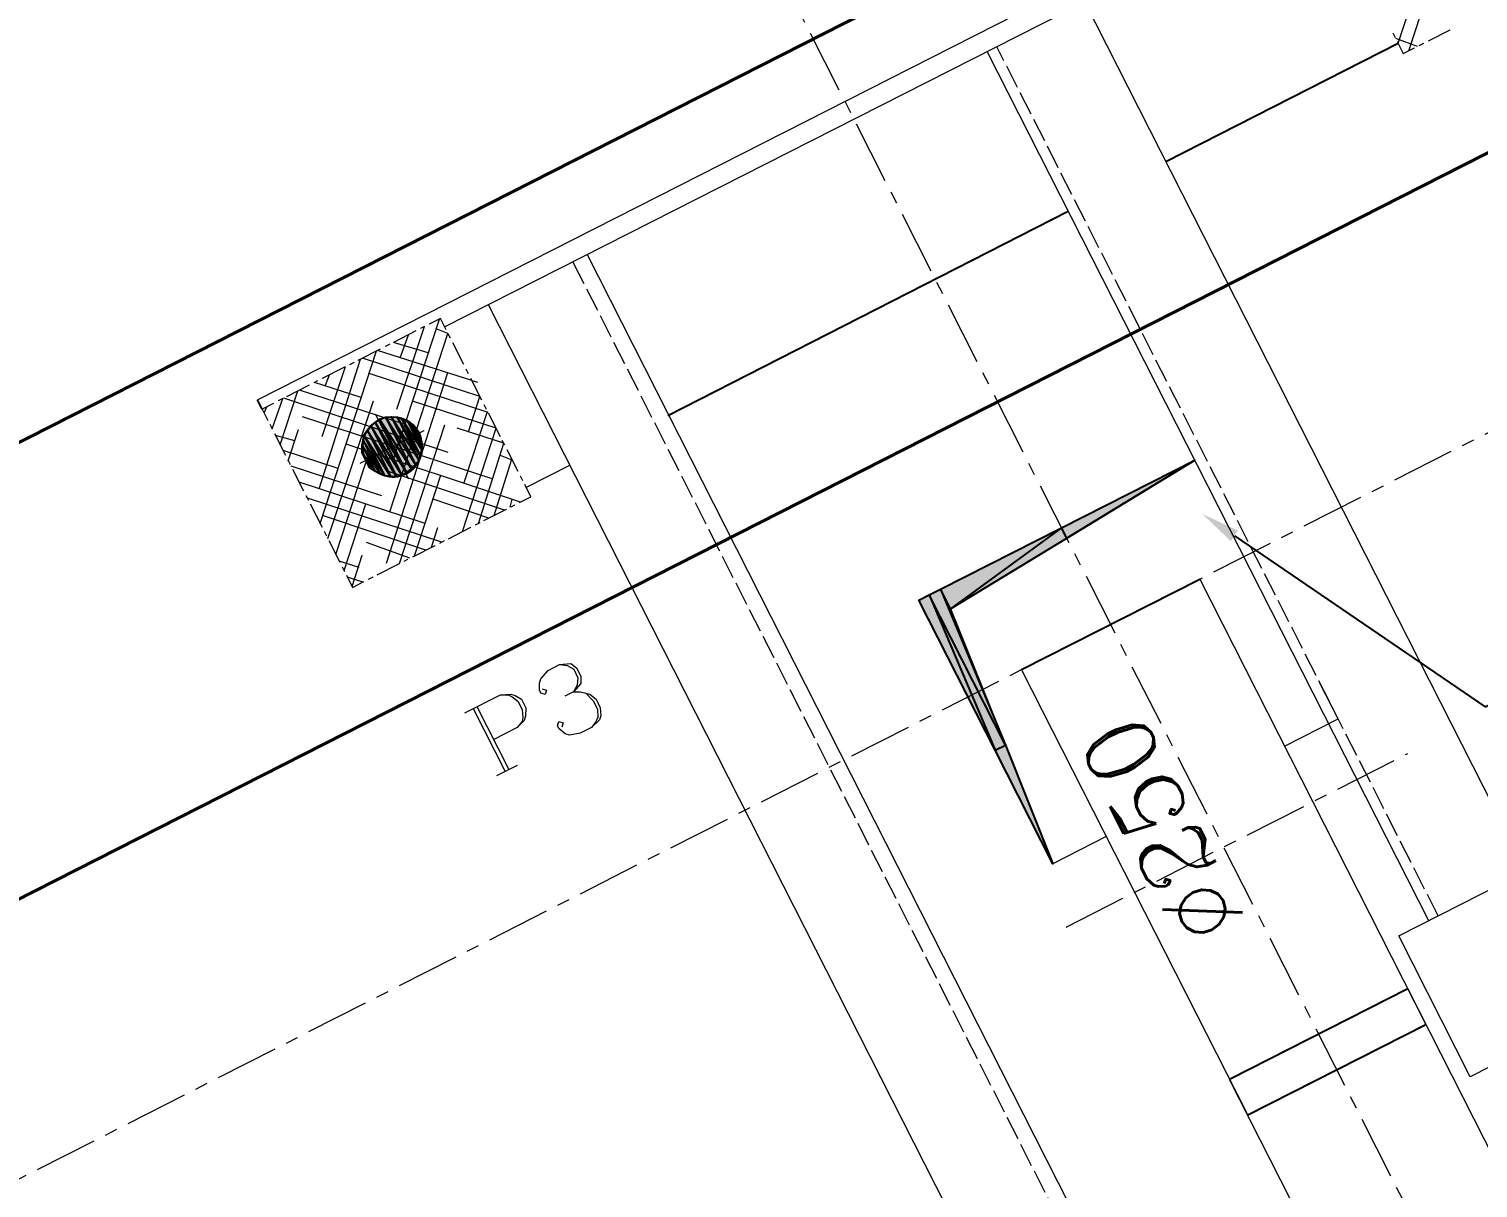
# Model space of a CAD drawing. Header units: millimetres. Extents: x 9010 to 18690, y -22518 to -16270.
# Drawn here: x 13585 to 14310, y -18412 to -17831 of the extents above; entities that cross this region are included whole.
import ezdxf
from ezdxf import colors
from ezdxf.entities.mleader import LeaderData, LeaderLine
from ezdxf.math import Vec2, Vec3

# ---------------------------------------------------------------- set-up
doc = ezdxf.new("R2010")
doc.units = ezdxf.units.MM
doc.linetypes.add('$0$ACAD_ISO02W100', pattern=[15, 12, -3])
doc.linetypes.add('$0$CENTER', pattern=[50.8, 31.75, -6.35, 6.35, -6.35])
for name, color, linetype, lineweight in [('$0$CL', 2, '$0$CENTER', 0), ('$0$DL', 8, '$0$ACAD_ISO02W100', 0), ('$0$Wall', 1, 'Continuous', 50)]:
    doc.layers.add(name, color=color, linetype=linetype, lineweight=lineweight)
doc.styles.add('$0$nassar2', font='cent.shx', dxfattribs={"height": 60})
doc.dimstyles.new('$0$Nassar2', dxfattribs={"dimtxt": 35, "dimasz": 25, "dimexe": 1.25, "dimexo": 0.625, "dimtad": 1, "dimtxsty": '$0$nassar2', "dimblk": '$0$_Oblique', "dimcen": 2.5, "dimadec": 0, "dimazin": 0, "dimtfac": 1, "dimtmove": 0, "dimatfit": 3, "dimldrblk": '$0$_Oblique', "dimfxl": 1, "dimarcsym": 0})

# ---------------------------------------------------------------- blocks, each defined once
blk = doc.blocks.new('$0$_Oblique')
at = {"color": 0, "linetype": 'ByBlock', "lineweight": -2}
blk.add_line((-0.5, -0.5), (0.5, 0.5), dxfattribs=at)
blk = doc.blocks.new('*D49')
at = {"color": 0, "lineweight": -2, "transparency": 16777216}
for p, q in [((13886.67, -17657.35), (13240.29, -17985.69)), ((13929.19, -17741.04), (13886.11, -17656.23)), ((13330.96, -18164.19), (13239.72, -17984.57))]:
    blk.add_line(p, q, dxfattribs=at)
at = {"layer": 'Defpoints', "color": 0, "transparency": 16777216}
for p in [(13929.47, -17741.6), (13240.29, -17985.69), (13331.24, -18164.74)]:
    blk.add_point(p, dxfattribs=at)
at = {"color": 0, "lineweight": -2, "transparency": 16777216, "xscale": 25, "yscale": 25, "zscale": 25}
for p, rotation in [((13886.67, -17657.35), 26.92901637119424), ((13240.29, -17985.69), 206.9290163711943)]:
    blk.add_blockref('$0$_Oblique', p, dxfattribs=dict(at, rotation=rotation))
at = {"color": 0, "transparency": 16777216, "insert": (13549.61, -17794.21), "char_height": 60, "attachment_point": 5, "rotation": 26.92902, "style": '$0$nassar2'}
blk.add_mtext('725', dxfattribs=at)
blk = doc.blocks.new('*D57')
at = {"color": 0, "lineweight": -2, "transparency": 16777216}
for p, q in [((14892.8, -16877.96), (12663.88, -18010.17)), ((15184.06, -17451.35), (14892.23, -16876.84)), ((12955.14, -18583.57), (12663.31, -18009.06))]:
    blk.add_line(p, q, dxfattribs=at)
at = {"layer": 'Defpoints', "color": 0, "transparency": 16777216}
for p in [(15184.35, -17451.91), (12663.88, -18010.17), (12955.42, -18584.12)]:
    blk.add_point(p, dxfattribs=at)
at = {"color": 0, "lineweight": -2, "transparency": 16777216, "xscale": 25, "yscale": 25, "zscale": 25}
for p, rotation in [((14892.8, -16877.96), 26.92901637119424), ((12663.88, -18010.17), 206.9290163711943)]:
    blk.add_blockref('$0$_Oblique', p, dxfattribs=dict(at, rotation=rotation))
at = {"color": 0, "transparency": 16777216, "insert": (13764.47, -17416.76), "char_height": 60, "attachment_point": 5, "rotation": 26.92902, "style": '$0$nassar2'}
blk.add_mtext('M/C ROOM WIDTH  2500', dxfattribs=at)
blk = doc.blocks.new('*D58')
at = {"color": 0, "lineweight": -2, "transparency": 16777216}
for p, q in [((13193.06, -17892.71), (14485.84, -17236.03)), ((14715.99, -17689.12), (14485.27, -17234.91)), ((13423.22, -18345.8), (13192.5, -17891.6))]:
    blk.add_line(p, q, dxfattribs=at)
at = {"layer": 'Defpoints', "color": 0, "transparency": 16777216}
for p in [(14485.84, -17236.03), (14716.27, -17689.67), (13423.5, -18346.36)]:
    blk.add_point(p, dxfattribs=at)
at = {"color": 0, "lineweight": -2, "transparency": 16777216, "xscale": 25, "yscale": 25, "zscale": 25}
for p, rotation in [((14485.84, -17236.03), 26.92901637119429), ((13193.06, -17892.71), 206.9290163711943)]:
    blk.add_blockref('$0$_Oblique', p, dxfattribs=dict(at, rotation=rotation))
at = {"color": 0, "transparency": 16777216, "insert": (13825.58, -17537.07), "char_height": 60, "attachment_point": 5, "rotation": 26.92902, "style": '$0$nassar2'}
blk.add_mtext('SHAFT WIDTH  1450', dxfattribs=at)

msp = doc.modelspace()

# ---------------------------------------------------------------- hatches: boundary and pattern name
at = {"true_color": 0x000007}
h = msp.add_hatch(color=7, dxfattribs=at)
h.paths.add_polyline_path([(13756.238, -18030.087), (13769.118, -18055.444), (13754.367, -18032.218)])
h.paths.add_polyline_path([(13769.118, -18055.444), (13754.367, -18032.218), (13766.055, -18055.228)])
h = msp.add_hatch(color=7, dxfattribs=at)
h.paths.add_polyline_path([(13758.347, -18028.424), (13771.705, -18054.721), (13756.238, -18030.087)])
h.paths.add_polyline_path([(13771.705, -18054.721), (13756.238, -18030.087), (13769.118, -18055.444)])
h = msp.add_hatch(color=7, dxfattribs=at)
h.paths.add_polyline_path([(13760.456, -18026.762), (13774.053, -18053.528), (13758.347, -18028.424)])
h.paths.add_polyline_path([(13774.053, -18053.528), (13758.347, -18028.424), (13771.705, -18054.721)])
h = msp.add_hatch(color=7, dxfattribs=at)
h.paths.add_polyline_path([(13763.512, -18025.8), (13776.632, -18051.627), (13760.456, -18026.762)])
h.paths.add_polyline_path([(13776.632, -18051.627), (13760.456, -18026.762), (13774.053, -18053.528)])
h = msp.add_hatch(color=7, dxfattribs=at)
h.paths.add_polyline_path([(13766.337, -18025.547), (13778.502, -18049.495), (13763.512, -18025.8)])
h.paths.add_polyline_path([(13778.502, -18049.495), (13763.512, -18025.8), (13776.632, -18051.627)])
h = msp.add_hatch(color=7, dxfattribs=at)
h.paths.add_polyline_path([(13769.401, -18025.763), (13780.373, -18047.364), (13766.337, -18025.547)])
h.paths.add_polyline_path([(13780.373, -18047.364), (13766.337, -18025.547), (13778.502, -18049.495)])
h = msp.add_hatch(color=7, dxfattribs=at)
h.paths.add_polyline_path([(13771.525, -18026.456), (13781.066, -18045.239), (13769.401, -18025.763)])
h.paths.add_polyline_path([(13781.066, -18045.239), (13769.401, -18025.763), (13780.373, -18047.364)])
h = msp.add_hatch(color=7, dxfattribs=at)
h.paths.add_polyline_path([(13774.358, -18027.38), (13781.752, -18041.937), (13771.525, -18026.456)])
h.paths.add_polyline_path([(13781.752, -18041.937), (13771.525, -18026.456), (13781.066, -18045.239)])
h = msp.add_hatch(color=7, dxfattribs=at)
h.paths.add_polyline_path([(13776.489, -18029.251), (13781.499, -18039.112), (13774.358, -18027.38)])
h.paths.add_polyline_path([(13781.499, -18039.112), (13774.358, -18027.38), (13781.752, -18041.937)])
h = msp.add_hatch(color=7, dxfattribs=at)
h.paths.add_polyline_path([(13778.621, -18031.122), (13781.245, -18036.287), (13776.489, -18029.251)])
h.paths.add_polyline_path([(13781.245, -18036.287), (13776.489, -18029.251), (13781.499, -18039.112)])
for points in [[(13780.522, -18033.701), (13778.621, -18031.122), (13781.245, -18036.287)], [(14073.881, -18189.86), (14097.578, -18249.303), (14068.716, -18192.484)]]:
    msp.add_hatch(color=7, dxfattribs=at).paths.add_polyline_path(points)
h = msp.add_hatch(color=7, dxfattribs=at)
h.paths.add_polyline_path([(13752.28, -18037.414), (13760.628, -18053.849), (13751.825, -18040.008)])
h.paths.add_polyline_path([(13760.628, -18053.849), (13751.825, -18040.008), (13758.266, -18052.686)])
h = msp.add_hatch(color=7, dxfattribs=at)
h.paths.add_polyline_path([(13752.735, -18034.82), (13762.991, -18055.012), (13752.28, -18037.414)])
h.paths.add_polyline_path([(13762.991, -18055.012), (13752.28, -18037.414), (13760.628, -18053.849)])
h = msp.add_hatch(color=7, dxfattribs=at)
h.paths.add_polyline_path([(13754.367, -18032.218), (13766.055, -18055.228), (13752.735, -18034.82)])
h.paths.add_polyline_path([(13766.055, -18055.228), (13752.735, -18034.82), (13762.991, -18055.012)])
h = msp.add_hatch(color=7, dxfattribs=at)
h.paths.add_polyline_path([(13751.825, -18040.008), (13758.266, -18052.686), (13751.848, -18043.541)])
h.paths.add_polyline_path([(13758.266, -18052.686), (13751.848, -18043.541), (13755.664, -18051.054)])
h = msp.add_hatch(color=7, dxfattribs=at)
h.paths.add_polyline_path([(13751.848, -18043.541), (13755.664, -18051.054), (13753.04, -18045.888)])
h.paths.add_polyline_path([(13755.664, -18051.054), (13753.04, -18045.888), (13754.233, -18048.236)])
h = msp.add_hatch(color=7, dxfattribs=at)
h.paths.add_polyline_path([(14168.608, -18047.224), (14104.551, -18086.26)])
h.paths.add_polyline_path([(14168.608, -18047.224), (14104.551, -18086.26), (14101.927, -18081.095)])
h = msp.add_hatch(color=7, dxfattribs=at)
h.paths.add_polyline_path([(14104.551, -18086.26), (14101.927, -18081.095), (14046.361, -18121.726)])
h.paths.add_polyline_path([(14101.927, -18081.095), (14046.361, -18121.726), (14041.352, -18111.865)])
h = msp.add_hatch(color=7, dxfattribs=at)
h.paths.add_polyline_path([(14073.881, -18189.86), (14035.717, -18114.728), (14068.716, -18192.484)])
h.paths.add_polyline_path([(14035.717, -18114.728), (14068.716, -18192.484), (14030.551, -18117.351)])
h = msp.add_hatch(color=7, dxfattribs=at)
h.paths.add_polyline_path([(14046.361, -18121.726), (14041.352, -18111.865), (14073.881, -18189.86)])
h.paths.add_polyline_path([(14041.352, -18111.865), (14073.881, -18189.86), (14035.717, -18114.728)])

# ---------------------------------------------------------------- linework, layer by layer
at = {"layer": '$0$CL'}
for p, q in [((12321.19, -19046.495), (15240.956, -17563.354)), ((14933.968, -19719.08), (13934.604, -17751.697)), ((14104.297, -18280.94), (14275.207, -18194.124))]:
    msp.add_line(p, q, dxfattribs=at)
at = {"layer": '$0$DL'}
msp.add_line((14290.497, -18275.358), (14069.531, -17840.357), dxfattribs=at)
msp.add_lwpolyline([(14725.045, -19657.777), (13857.401, -17947.993)], dxfattribs=at)
at = {"layer": '$0$Wall'}
for points in [[(16407.138, -19859.142), (16585.452, -19768.565), (15270.405, -17179.716), (12684.857, -18493.086), (13999.904, -21081.935), (14846.894, -20651.693)], [(15558.746, -20065.773), (16316.561, -19680.828), (15184.345, -17451.908), (12955.425, -18584.123), (14087.64, -20813.044), (14756.317, -20473.379)]]:
    msp.add_lwpolyline(points, dxfattribs=at)
for p, q in [((14154.132, -17897.866), (14270.399, -17838.618)), ((13904.835, -18024.903), (14105.327, -17922.736)), ((13701.773, -18021.717), (13699.388, -18017.021)), ((14081.886, -18152.122), (14171.106, -18106.801)), ((14275.27, -18311.862), (14186.05, -18357.183)), ((14195.107, -18375.014), (14284.327, -18329.693))]:
    msp.add_line(p, q)
at = {"color": 7, "linetype": 'Continuous', "lineweight": 20, "true_color": 0x000007}
for points in [[(13699.388, -18017.021), (14322.045, -17700.733), (14545.919, -18145.612)], [(13793.14, -17980.623), (14229.848, -17758.79), (14229.848, -17758.79)], [(14270.399, -17838.618), (14286.811, -17789.52), (14286.811, -17789.52)], [(14275.84, -17842.352), (14284.851, -17814.736), (14284.851, -17814.736)], [(14267.775, -17833.453), (14268.967, -17835.801), (14268.967, -17835.801)], [(14285.701, -17837.343), (14296.501, -17831.857), (14296.501, -17831.857)], [(14280.066, -17840.206), (14269.206, -17836.27), (14269.206, -17836.27)], [(14269.922, -17837.679), (14273.022, -17843.784), (14273.022, -17843.784)], [(14273.022, -17843.784), (14278.657, -17840.921), (14278.657, -17840.921)], [(14281.005, -17839.728), (14283.353, -17838.536), (14283.353, -17838.536)], [(13767.419, -18047.446), (13790.524, -17976.635), (13790.524, -17976.635)], [(13769.14, -18021.76), (13783.01, -17980.452), (13783.01, -17980.452)], [(13783.01, -17980.452), (13781.132, -17981.406), (13781.132, -17981.406)], [(13790.993, -17976.397), (13785.358, -17979.259), (13785.358, -17979.259)], [(13793.856, -17982.031), (13790.993, -17976.397), (13790.993, -17976.397)], [(13765.697, -18073.132), (13794.81, -17983.91), (13794.81, -17983.91)], [(13778.784, -17982.598), (13767.514, -17988.323), (13767.514, -17988.323)], [(13770.861, -17996.075), (13775.027, -17984.507), (13775.027, -17984.507)], [(13794.81, -17983.91), (13788.906, -17981.592), (13788.906, -17981.592)], [(13796.002, -17986.258), (13794.81, -17983.91), (13794.81, -17983.91)], [(13730.874, -18079.006), (13759.062, -17992.617), (13759.062, -17992.617)], [(13760.94, -17991.662), (13749.67, -17997.387), (13749.67, -17997.387)], [(13806.736, -18007.389), (13759.531, -17992.378), (13759.531, -17992.378)], [(13765.636, -17989.277), (13763.288, -17990.47), (13763.288, -17990.47)], [(13784.978, -17993.63), (13767.514, -17988.323), (13767.514, -17988.323)], [(13802.681, -17999.406), (13797.195, -17988.606), (13797.195, -17988.606)], [(13730.292, -18061.579), (13751.079, -17996.672), (13751.079, -17996.672)], [(13731.775, -18035.424), (13743.566, -18000.488), (13743.566, -18000.488)], [(13743.096, -18000.727), (13731.826, -18006.451), (13731.826, -18006.451)], [(13747.792, -17998.341), (13745.444, -17999.534), (13745.444, -17999.534)], [(13810.791, -18015.372), (13752.018, -17996.195), (13752.018, -17996.195)], [(13805.066, -18004.102), (13803.874, -18001.754), (13803.874, -18001.754)], [(13725.252, -18009.791), (13713.982, -18015.515), (13713.982, -18015.515)], [(13729.478, -18007.644), (13727.6, -18008.598), (13727.6, -18008.598)], [(13751.437, -18015.984), (13728.07, -18008.36), (13728.07, -18008.36)], [(13733.496, -18009.738), (13735.583, -18004.543), (13735.583, -18004.543)], [(13814.846, -18023.354), (13755.365, -18003.946), (13755.365, -18003.946)], [(13763.976, -18098.817), (13794.698, -18003.461), (13794.698, -18003.461)], [(13811.745, -18017.25), (13806.259, -18006.45), (13806.259, -18006.45)], [(13806.736, -18007.389), (13809.569, -18008.313), (13809.569, -18008.313)], [(13706.782, -18031.578), (13712.104, -18016.47), (13712.104, -18016.47)], [(13712.104, -18016.47), (13709.756, -18017.662), (13709.756, -18017.662)], [(13710.837, -18039.561), (13719.617, -18012.653), (13719.617, -18012.653)], [(13794.953, -18043.502), (13712.573, -18016.231), (13712.573, -18016.231)], [(13772.956, -18029.274), (13720.556, -18012.176), (13720.556, -18012.176)], [(13805.015, -18033.074), (13810.791, -18015.372), (13810.791, -18015.372)], [(13707.408, -18018.855), (13701.773, -18021.717), (13701.773, -18021.717)], [(13701.773, -18021.717), (13704.635, -18027.352), (13704.635, -18027.352)], [(13702.727, -18023.596), (13704.121, -18020.525), (13704.121, -18020.525)], [(13734.69, -18086.519), (13757.572, -18017.594), (13757.572, -18017.594)], [(13750.939, -18048.728), (13766.904, -18040.618), (13758.556, -18024.183)], [(13818.901, -18031.337), (13777.123, -18017.705), (13777.123, -18017.705)], [(13802.824, -18058.998), (13814.608, -18022.885), (13814.608, -18022.885)], [(13814.131, -18021.946), (13812.938, -18019.598), (13812.938, -18019.598)], [(13821.048, -18035.563), (13815.085, -18023.824), (13815.085, -18023.824)], [(13705.59, -18029.231), (13706.782, -18031.578), (13706.782, -18031.578)], [(13816.941, -18056.553), (13722.055, -18025.593), (13722.055, -18025.593)], [(13770.573, -18099.011), (13793.216, -18029.616), (13793.216, -18029.616)], [(13822.718, -18038.851), (13799.35, -18031.226), (13799.35, -18031.226)], [(13802.035, -18083.029), (13818.901, -18031.337), (13818.901, -18031.337)], [(13707.975, -18033.926), (13713.461, -18044.727), (13713.461, -18044.727)], [(13718.127, -18037.631), (13708.452, -18034.865), (13708.452, -18034.865)], [(13714.892, -18047.544), (13719.975, -18031.966), (13719.975, -18031.966)], [(13766.904, -18040.618), (13782.87, -18032.508), (13782.87, -18032.508)], [(13810.017, -18078.974), (13822.718, -18038.851), (13822.718, -18038.851)], [(13823.195, -18039.79), (13822.002, -18037.442), (13822.002, -18037.442)], [(13739.885, -18051.39), (13712.268, -18042.379), (13712.268, -18042.379)], [(13738.745, -18094.502), (13755.381, -18043.518), (13755.381, -18043.518)], [(13831.149, -18068.24), (13743.813, -18039.352), (13743.813, -18039.352)], [(13766.904, -18040.618), (13775.014, -18056.584), (13775.014, -18056.584)], [(13827.011, -18047.303), (13821.108, -18044.985), (13821.108, -18044.985)], [(13829.874, -18052.938), (13824.387, -18042.138), (13824.387, -18042.138)], [(13714.654, -18047.075), (13715.846, -18049.422), (13715.846, -18049.422)], [(13761.642, -18065.149), (13716.323, -18050.362), (13716.323, -18050.362)], [(13717.039, -18051.77), (13722.525, -18062.571), (13722.525, -18062.571)], [(13823.166, -18072.295), (13765.57, -18053.111), (13765.57, -18053.111)], [(13818, -18074.919), (13826.773, -18046.833), (13826.773, -18046.833)], [(13783.4, -18078.908), (13720.378, -18058.344), (13720.378, -18058.344)], [(13778.086, -18095.194), (13791.256, -18054.832), (13791.256, -18054.832)], [(13832.259, -18057.634), (13831.066, -18055.286), (13831.066, -18055.286)], [(13836.314, -18065.617), (13833.213, -18059.512), (13833.213, -18059.512)], [(13723.718, -18064.919), (13724.911, -18067.266), (13724.911, -18067.266)], [(13791.704, -18088.277), (13724.433, -18066.327), (13724.433, -18066.327)], [(13815.183, -18076.35), (13787.328, -18066.87), (13787.328, -18066.87)], [(13825.983, -18070.864), (13826.9, -18066.854), (13826.9, -18066.854)], [(13830.679, -18068.479), (13836.314, -18065.617), (13836.314, -18065.617)], [(13725.865, -18069.145), (13731.828, -18080.884), (13731.828, -18080.884)], [(13783.721, -18092.332), (13732.499, -18075.227), (13732.499, -18075.227)], [(13742.8, -18102.485), (13753.66, -18069.204), (13753.66, -18069.204)], [(13812.835, -18077.543), (13824.105, -18071.818), (13824.105, -18071.818)], [(13826.453, -18070.626), (13828.331, -18069.672), (13828.331, -18069.672)], [(13786.539, -18090.901), (13789.773, -18080.987), (13789.773, -18080.987)], [(13794.991, -18086.607), (13806.261, -18080.882), (13806.261, -18080.882)], [(13808.609, -18079.69), (13810.957, -18078.497), (13810.957, -18078.497)], [(13732.782, -18082.763), (13733.975, -18085.11), (13733.975, -18085.11)], [(13735.167, -18087.458), (13740.654, -18098.259), (13740.654, -18098.259)], [(13775.738, -18096.387), (13754.018, -18088.516), (13754.018, -18088.516)], [(13790.765, -18088.754), (13793.113, -18087.561), (13793.113, -18087.561)], [(13746.855, -18110.468), (13751.938, -18094.889), (13751.938, -18094.889)], [(13772.921, -18097.818), (13774.799, -18096.864), (13774.799, -18096.864)], [(13777.147, -18095.671), (13788.417, -18089.947), (13788.417, -18089.947)], [(13750.329, -18101.024), (13740.415, -18097.789), (13740.415, -18097.789)], [(13741.846, -18100.607), (13743.039, -18102.954), (13743.039, -18102.954)], [(13759.303, -18104.736), (13770.573, -18099.011), (13770.573, -18099.011)], [(13743.993, -18104.833), (13747.094, -18110.937), (13747.094, -18110.937)], [(13752.259, -18108.313), (13744.47, -18105.772), (13744.47, -18105.772)], [(13747.094, -18110.937), (13752.729, -18108.075), (13752.729, -18108.075)], [(13755.077, -18106.882), (13757.425, -18105.69), (13757.425, -18105.69)], [(14171.106, -18106.801), (14081.886, -18152.122), (14081.886, -18152.122)], [(14171.106, -18106.801), (14284.327, -18329.693), (14284.327, -18329.693)], [(14124.344, -18235.707), (14097.578, -18249.303), (14030.551, -18117.351)], [(14046.361, -18121.726), (14097.578, -18249.303), (14097.578, -18249.303)], [(14270.697, -18285.415), (14559.488, -18138.719), (14559.488, -18138.719)], [(13842.021, -18161.702), (13844.145, -18162.395), (13843.452, -18164.519), (13841.327, -18163.826), (13840.612, -18162.417), (13840.589, -18158.884), (13841.282, -18156.76), (13845.024, -18152.496), (13850.659, -18149.634), (13856.309, -18149.127), (13859.149, -18151.229), (13861.296, -18155.455), (13861.318, -18158.988), (13857.576, -18163.252), (13853.35, -18165.398)], [(13850.659, -18149.634), (13854.431, -18150.081), (13857.74, -18151.944), (13859.887, -18156.171), (13859.44, -18159.942), (13857.576, -18163.252), (13861.11, -18163.229), (13865.828, -18164.377), (13868.906, -18166.949), (13871.053, -18171.175), (13871.314, -18175.177), (13870.621, -18177.302), (13866.641, -18181.096), (13861.006, -18183.958), (13855.594, -18184.935), (13853.47, -18184.242), (13850.392, -18181.67), (13849.676, -18180.261), (13850.369, -18178.137), (13852.493, -18178.83), (13851.8, -18180.954)], [(14195.107, -18375.014), (14081.886, -18152.122), (14081.886, -18152.122)], [(14213.564, -18190.386), (14240.33, -18176.79), (14231.273, -18158.959)], [(13803.232, -18173.725), (13821.076, -18164.661), (13826.256, -18164.393), (13828.38, -18165.086), (13831.69, -18166.949), (13833.837, -18171.176), (13833.628, -18175.417), (13832.935, -18177.541), (13829.424, -18181.097), (13817.685, -18187.06)], [(13821.076, -18164.661), (13825.317, -18164.87), (13826.972, -18165.802), (13829.811, -18167.903), (13831.958, -18172.13), (13832.219, -18176.132), (13831.996, -18178.018), (13829.424, -18181.097)], [(13863.703, -18163.684), (13867.497, -18167.664), (13869.644, -18171.89), (13869.905, -18175.893), (13868.742, -18178.256), (13866.641, -18181.096)], [(13807.458, -18171.579), (13823.439, -18203.041), (13823.439, -18203.041)], [(13809.336, -18170.625), (13825.318, -18202.086), (13825.318, -18202.086)], [(13819.213, -18205.187), (13829.544, -18199.94), (13829.544, -18199.94)], [(14595.268, -18209.156), (14306.477, -18355.852), (14306.477, -18355.852)], [(14306.477, -18355.852), (14270.697, -18285.415), (14270.697, -18285.415)], [(14275.27, -18311.862), (14510.771, -18775.477), (14510.771, -18775.477)], [(14421.551, -18820.798), (14186.05, -18357.183), (14186.05, -18357.183)]]:
    msp.add_lwpolyline(points, dxfattribs=at)
at = {"color": 7, "linetype": 'Continuous', "lineweight": 20}
for points in [[(14113.623, -17817.983), (14334.565, -18252.973)], [(14285.747, -18277.77), (14064.781, -17842.768)], [(13864.477, -17944.399), (14732.124, -19654.181)], [(14683.252, -19679.006), (13815.074, -17969.494)], [(13855.999, -18049.71), (13833.929, -18060.921)]]:
    msp.add_lwpolyline(points, dxfattribs=at)
msp.add_lwpolyline([(14346.069, -17877.723), (14185.419, -17959.328)])
at = {"color": 7, "linetype": 'Continuous', "lineweight": -2, "true_color": 0x000007}
for points in [[(13756.238, -18030.087), (13769.118, -18055.444), (13754.367, -18032.218)], [(13758.347, -18028.424), (13771.705, -18054.721), (13756.238, -18030.087)], [(13771.705, -18054.721), (13756.238, -18030.087), (13769.118, -18055.444)], [(13760.456, -18026.762), (13774.053, -18053.528), (13758.347, -18028.424)], [(13774.053, -18053.528), (13758.347, -18028.424), (13771.705, -18054.721)], [(13763.512, -18025.8), (13776.632, -18051.627), (13760.456, -18026.762)], [(13776.632, -18051.627), (13760.456, -18026.762), (13774.053, -18053.528)], [(13766.337, -18025.547), (13778.502, -18049.495), (13763.512, -18025.8)], [(13778.502, -18049.495), (13763.512, -18025.8), (13776.632, -18051.627)], [(13769.401, -18025.763), (13780.373, -18047.364), (13766.337, -18025.547)], [(13780.373, -18047.364), (13766.337, -18025.547), (13778.502, -18049.495)], [(13771.525, -18026.456), (13781.066, -18045.239), (13769.401, -18025.763)], [(13781.066, -18045.239), (13769.401, -18025.763), (13780.373, -18047.364)], [(13774.358, -18027.38), (13781.752, -18041.937), (13771.525, -18026.456)], [(13781.752, -18041.937), (13771.525, -18026.456), (13781.066, -18045.239)], [(13776.489, -18029.251), (13781.499, -18039.112), (13774.358, -18027.38)], [(13781.499, -18039.112), (13774.358, -18027.38), (13781.752, -18041.937)], [(13778.621, -18031.122), (13781.245, -18036.287), (13776.489, -18029.251)], [(13781.245, -18036.287), (13776.489, -18029.251), (13781.499, -18039.112)], [(13780.522, -18033.701), (13778.621, -18031.122), (13781.245, -18036.287)], [(13752.28, -18037.414), (13760.628, -18053.849), (13751.825, -18040.008)], [(13752.735, -18034.82), (13762.991, -18055.012), (13752.28, -18037.414)], [(13762.991, -18055.012), (13752.28, -18037.414), (13760.628, -18053.849)], [(13754.367, -18032.218), (13766.055, -18055.228), (13752.735, -18034.82)], [(13766.055, -18055.228), (13752.735, -18034.82), (13762.991, -18055.012)], [(13769.118, -18055.444), (13754.367, -18032.218), (13766.055, -18055.228)], [(13760.628, -18053.849), (13751.825, -18040.008), (13758.266, -18052.686)], [(13751.825, -18040.008), (13758.266, -18052.686), (13751.848, -18043.541)], [(13758.266, -18052.686), (13751.848, -18043.541), (13755.664, -18051.054)], [(13751.848, -18043.541), (13755.664, -18051.054), (13753.04, -18045.888)], [(13755.664, -18051.054), (13753.04, -18045.888), (13754.233, -18048.236)], [(14168.608, -18047.224), (14104.551, -18086.26), (14101.927, -18081.095)], [(14168.608, -18047.224), (14168.608, -18047.224), (14104.551, -18086.26)], [(14101.927, -18081.095), (14046.361, -18121.726), (14041.352, -18111.865)], [(14104.551, -18086.26), (14101.927, -18081.095), (14046.361, -18121.726)], [(14035.717, -18114.728), (14068.716, -18192.484), (14030.551, -18117.351)], [(14041.352, -18111.865), (14073.881, -18189.86), (14035.717, -18114.728)], [(14073.881, -18189.86), (14035.717, -18114.728), (14068.716, -18192.484)], [(14046.361, -18121.726), (14041.352, -18111.865), (14073.881, -18189.86)], [(14073.881, -18189.86), (14097.578, -18249.303), (14068.716, -18192.484)]]:
    msp.add_lwpolyline(points, close=True, dxfattribs=at)
at = {"color": 7, "linetype": 'Continuous', "lineweight": 20, "true_color": 0x000007}
msp.add_open_spline([(13760.225, -18027.47), (13767.739, -18023.654), (13776.706, -18026.188), (13780.522, -18033.701), (13780.522, -18033.701), (13784.338, -18041.214), (13781.335, -18050.42), (13773.822, -18054.236), (13773.822, -18054.236), (13766.778, -18057.814), (13757.572, -18054.81), (13753.756, -18047.297), (13753.756, -18047.297), (13749.94, -18039.784), (13753.182, -18031.048), (13760.225, -18027.47)], degree=3, knots=[0, 0, 0, 0, 0.0625, 0.0625, 0.0625, 0.062501, 0.125, 0.125, 0.125, 0.125001, 0.1875, 0.1875, 0.1875, 0.187501, 1, 1, 1, 1], dxfattribs=at)

# ---------------------------------------------------------------- texts
at = {"insert": (14163.669, -18294.252), "char_height": 35, "attachment_point": 1, "rotation": 116.929016}
msp.add_mtext_dynamic_manual_height_columns('{\\Fcomplex9|c0;%%C250}', width=659.17336, gutter_width=1, heights=[0], dxfattribs=at)

# ---------------------------------------------------------------- dimensions: what is measured, and where the dimension line sits
for base, p1, p2, text, picture, middle in [((12663.878, -18010.174), (15184.345, -17451.908), (12955.425, -18584.123), 'M/C ROOM WIDTH  <>', '*D57', (13778.338, -17444.066)), ((14485.836, -17236.027), (13423.498, -18346.358), (14716.272, -17689.673), 'SHAFT WIDTH  <>', '*D58', (13839.449, -17564.37))]:
    dim = msp.add_linear_dim(base=base, p1=p1, p2=p2, angle=26.929016, text=text, dimstyle='$0$Nassar2')
    dim.commit()
    dim.dimension.update_dxf_attribs({"geometry": picture, "text_midpoint": middle, "dimtype": 160})
dim = msp.add_linear_dim(base=(13240.29, -17985.689), p1=(13929.472, -17741.6), p2=(13331.244, -18164.743), angle=26.929016, dimstyle='$0$Nassar2')
dim.commit()
dim.dimension.update_dxf_attribs({"geometry": '*D49', "text_midpoint": (13563.483, -17821.518), "dimtype": 160})

# ---------------------------------------------------------------- leaders
ml = msp.add_multileader_mtext('Standard')
ml.set_content('', color=256, style='$0$nassar2')
ml.set_leader_properties()
ml.build(insert=Vec2(0, 0))
ml.multileader.update_dxf_attribs({"text_left_attachment_type": 6, "text_right_attachment_type": 6, "arrow_head_size": 19.409})
ctx = ml.context
ctx.base_point, ctx.char_height, ctx.arrow_head_size, ctx.landing_gap_size, ctx.plane_origin, ctx.plane_x_axis, ctx.plane_y_axis = Vec3(14767.079, -17940.605), 60, 19.409, 0.09, Vec3(14551.464, -18573.415), Vec3(0.8915683, 0.4528863), Vec3(-0.4528863, 0.8915683)
ctx.left_attachment, ctx.right_attachment = 6, 6
notes = []
notes.append((ctx, [(1, (1, 1, 0), (14313.92, -18170.794), (0.8915683, 0.4528863), 508.271, [(0, [(14172.426, -18074.204)], 0, [])])]))
ctx.mtext.insert, ctx.mtext.text_direction, ctx.mtext.rotation, ctx.mtext.flow_direction = Vec3(14739.986, -17887.07), Vec3(0.8915683, 0.4528863), 0.47, 5
for ctx, leaders in notes:
    for number, flags, end, landing, length, lines in leaders:
        leader = LeaderData()
        leader.index, (leader.has_last_leader_line, leader.has_dogleg_vector, leader.attachment_direction) = number, flags
        leader.last_leader_point, leader.dogleg_vector, leader.dogleg_length = Vec3(end), Vec3(landing), length
        for number, points, colour, breaks in lines:
            line = LeaderLine()
            line.index, line.vertices, line.color, line.breaks = number, Vec3.list(points), colors.encode_raw_color(colour), breaks
            leader.lines.append(line)
        ctx.leaders.append(leader)

doc.saveas('drawing.dxf')
